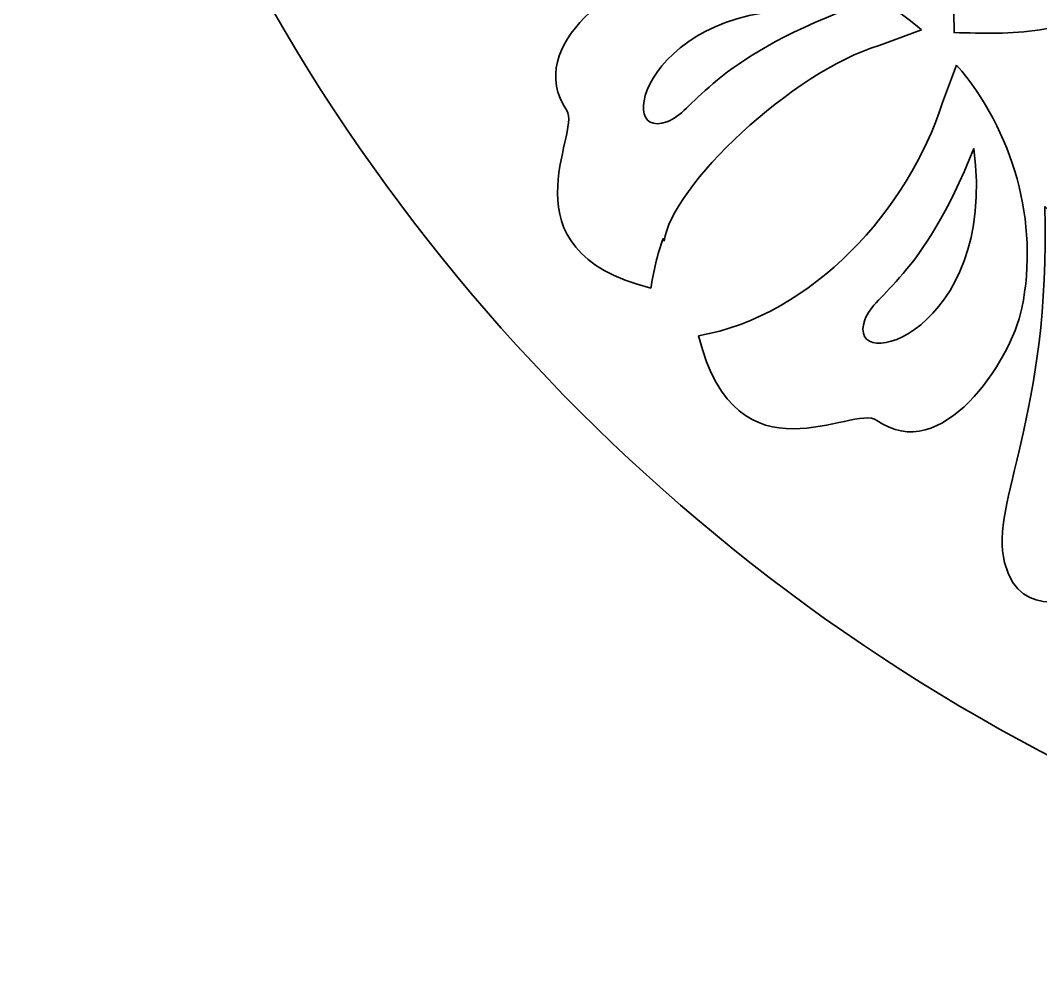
# Model space of a CAD drawing. Header units: centimetres. Extents: x -13.7 to 13.2, y -13.1 to 13.8.
# Drawn here: x -13.71 to -6.51, y -13.12 to -6.41 of the extents above; entities that cross this region are included whole.
import ezdxf

# ---------------------------------------------------------------- set-up
doc = ezdxf.new("R2010")
doc.units = ezdxf.units.CM
doc.header["$MEASUREMENT"] = 0
doc.layers.add('Layer 1', color=7, linetype='Continuous')

msp = doc.modelspace()

# ---------------------------------------------------------------- linework, layer by layer
at = {"layer": 'Layer 1', "color": 250, "lineweight": 35}
for points, knots in [([(-0.24145, 13.83027), (-7.6799, 13.82688), (-13.70893, 7.79605), (-13.70893, 0.35686), (-13.70893, 0.35686), (-13.70893, -7.08436), (-7.67661, -13.11673), (-0.23533, -13.11673), (-0.23533, -13.11673), (7.20381, -13.11673), (13.23483, -7.08765), (13.23812, 0.35079)], [0, 0, 0, 0, 0.25, 0.25, 0.25, 0.25, 0.5, 0.5, 0.5, 0.5, 1, 1, 1, 1]), ([(-4.51566, -4.17045), (-4.69956, -5.32864), (-5.27669, -6.28721), (-6.51554, -6.47803), (-6.51554, -6.47803), (-6.71611, -6.50888), (-6.91936, -6.5031), (-7.12148, -6.49713), (-7.12148, -6.49713), (-7.1671, -4.95084), (-6.2878, -4.12886), (-4.79485, -3.89127), (-4.79485, -3.89127), (-4.55885, -2.98251), (-4.28414, -2.36209), (-3.46261, -1.83472), (-3.46261, -1.83472), (-3.30199, -1.73162), (-3.12749, -1.67515), (-2.94404, -1.62708)], [0, 0, 0, 0, 0.1666667, 0.1666667, 0.1666667, 0.1666667, 0.3333333, 0.3333333, 0.3333333, 0.3333333, 0.5, 0.5, 0.5, 0.5, 0.6666667, 0.6666667, 0.6666667, 0.6666667, 1, 1, 1, 1]), ([(-4.51566, -4.17045), (-4.69956, -5.32864), (-5.27669, -6.28721), (-6.51554, -6.47803), (-6.51554, -6.47803), (-6.71611, -6.50888), (-6.91936, -6.5031), (-7.12148, -6.49713), (-7.12148, -6.49713), (-7.1671, -4.95084), (-6.2878, -4.12886), (-4.79485, -3.89127), (-4.79485, -3.89127), (-4.55885, -2.98251), (-4.28414, -2.36209), (-3.46261, -1.83472), (-3.46261, -1.83472), (-3.30199, -1.73162), (-3.12749, -1.67515), (-2.94404, -1.62708)], [0, 0, 0, 0, 0.1666667, 0.1666667, 0.1666667, 0.1666667, 0.3333333, 0.3333333, 0.3333333, 0.3333333, 0.5, 0.5, 0.5, 0.5, 0.6666667, 0.6666667, 0.6666667, 0.6666667, 1, 1, 1, 1]), ([(-7.35066, -6.47912), (-7.81349, -6.08137), (-8.45864, -5.89403), (-9.06687, -6.01947), (-9.06687, -6.01947), (-9.46642, -6.10192), (-10.16883, -6.586), (-9.85402, -7.04769), (-9.85402, -7.04769), (-9.74923, -7.20134), (-10.33059, -8.03158), (-9.26147, -8.30012), (-9.26147, -8.30012), (-9.24032, -8.18056), (-9.21718, -8.06179), (-9.1721, -7.94859)], [0, 0, 0, 0, 0.2, 0.2, 0.2, 0.2, 0.4, 0.4, 0.4, 0.4, 0.6, 0.6, 0.6, 0.6, 1, 1, 1, 1]), ([(-7.35066, -6.47912), (-7.81349, -6.08137), (-8.45864, -5.89403), (-9.06687, -6.01947), (-9.06687, -6.01947), (-9.46642, -6.10192), (-10.16883, -6.586), (-9.85402, -7.04769), (-9.85402, -7.04769), (-9.74923, -7.20134), (-10.33059, -8.03158), (-9.26147, -8.30012), (-9.26147, -8.30012), (-9.24032, -8.18056), (-9.21718, -8.06179), (-9.1721, -7.94859)], [0, 0, 0, 0, 0.2, 0.2, 0.2, 0.2, 0.4, 0.4, 0.4, 0.4, 0.6, 0.6, 0.6, 0.6, 1, 1, 1, 1]), ([(-7.94082, -6.35747), (-9.23763, -6.18745), (-9.55419, -7.272), (-9.14807, -7.12696), (-9.14807, -7.12696), (-8.95905, -7.05949), (-8.86854, -6.72935), (-7.94082, -6.35747)], [0, 0, 0, 0, 0.3333333, 0.3333333, 0.3333333, 0.3333333, 1, 1, 1, 1]), ([(-7.94082, -6.35747), (-9.23763, -6.18745), (-9.55419, -7.272), (-9.14807, -7.12696), (-9.14807, -7.12696), (-8.95905, -7.05949), (-8.86854, -6.72935), (-7.94082, -6.35747)], [0, 0, 0, 0, 0.3333333, 0.3333333, 0.3333333, 0.3333333, 1, 1, 1, 1]), ([(-7.10356, -6.72626), (-6.7066, -7.18766), (-6.51802, -7.83549), (-6.64381, -8.44253), (-6.64381, -8.44253), (-6.72262, -8.82242), (-7.21402, -9.55887), (-7.66601, -9.23386), (-7.66601, -9.23386), (-7.83419, -9.11295), (-8.65503, -9.71322), (-8.92451, -8.63713), (-8.92451, -8.63713), (-8.11796, -8.49427), (-7.44435, -7.74509), (-7.20253, -6.99057)], [0, 0, 0, 0, 0.2, 0.2, 0.2, 0.2, 0.4, 0.4, 0.4, 0.4, 0.6, 0.6, 0.6, 0.6, 1, 1, 1, 1]), ([(-7.10356, -6.72626), (-6.7066, -7.18766), (-6.51802, -7.83549), (-6.64381, -8.44253), (-6.64381, -8.44253), (-6.72262, -8.82242), (-7.21402, -9.55887), (-7.66601, -9.23386), (-7.66601, -9.23386), (-7.83419, -9.11295), (-8.65503, -9.71322), (-8.92451, -8.63713), (-8.92451, -8.63713), (-8.11796, -8.49427), (-7.44435, -7.74509), (-7.20253, -6.99057)], [0, 0, 0, 0, 0.2, 0.2, 0.2, 0.2, 0.4, 0.4, 0.4, 0.4, 0.6, 0.6, 0.6, 0.6, 1, 1, 1, 1]), ([(-6.98186, -7.31643), (-6.81179, -8.6126), (-7.89604, -8.93014), (-7.75135, -8.52368), (-7.75135, -8.52368), (-7.68423, -8.33505), (-7.35369, -8.2441), (-6.98186, -7.31643)], [0, 0, 0, 0, 0.3333333, 0.3333333, 0.3333333, 0.3333333, 1, 1, 1, 1]), ([(-6.98186, -7.31643), (-6.81179, -8.6126), (-7.89604, -8.93014), (-7.75135, -8.52368), (-7.75135, -8.52368), (-7.68423, -8.33505), (-7.35369, -8.2441), (-6.98186, -7.31643)], [0, 0, 0, 0, 0.3333333, 0.3333333, 0.3333333, 0.3333333, 1, 1, 1, 1]), ([(-6.4813, -7.72513), (-6.43861, -9.2043), (-6.8709, -9.81293), (-6.76527, -10.23616), (-6.76527, -10.23616), (-6.65147, -10.69228), (-6.23138, -10.40847), (-6.14316, -10.60008), (-6.14316, -10.60008), (-5.83277, -11.27439), (-4.76653, -11.25951), (-5.746, -8.91208), (-5.746, -8.91208), (-5.87537, -8.60205), (-6.23969, -7.95252), (-6.4813, -7.72513)], [0, 0, 0, 0, 0.2, 0.2, 0.2, 0.2, 0.4, 0.4, 0.4, 0.4, 0.6, 0.6, 0.6, 0.6, 1, 1, 1, 1]), ([(-6.4813, -7.72513), (-6.43861, -9.2043), (-6.8709, -9.81293), (-6.76527, -10.23616), (-6.76527, -10.23616), (-6.65147, -10.69228), (-6.23138, -10.40847), (-6.14316, -10.60008), (-6.14316, -10.60008), (-5.83277, -11.27439), (-4.76653, -11.25951), (-5.746, -8.91208), (-5.746, -8.91208), (-5.87537, -8.60205), (-6.23969, -7.95252), (-6.4813, -7.72513)], [0, 0, 0, 0, 0.2, 0.2, 0.2, 0.2, 0.4, 0.4, 0.4, 0.4, 0.6, 0.6, 0.6, 0.6, 1, 1, 1, 1])]:
    msp.add_open_spline(points, degree=3, knots=knots, dxfattribs=at)
for points in [[(-7.65044, -6.58908), (-7.65044, -6.58908), (-7.35066, -6.47912), (-7.35066, -6.47912)], [(-7.65044, -6.58908), (-7.65044, -6.58908), (-7.35066, -6.47912), (-7.35066, -6.47912)], [(-9.16693, -7.96984), (-9.1226, -7.58711), (-8.25683, -6.76771), (-7.65044, -6.58908)], [(-9.16693, -7.96984), (-9.1226, -7.58711), (-8.25683, -6.76771), (-7.65044, -6.58908)], [(-7.20253, -6.99057), (-7.20253, -6.99057), (-7.10356, -6.72626), (-7.10356, -6.72626)], [(-7.20253, -6.99057), (-7.20253, -6.99057), (-7.10356, -6.72626), (-7.10356, -6.72626)], [(-9.1721, -7.94859), (-9.1721, -7.94859), (-9.16693, -7.96984), (-9.16693, -7.96984)], [(-9.1721, -7.94859), (-9.1721, -7.94859), (-9.16693, -7.96984), (-9.16693, -7.96984)]]:
    msp.add_open_spline(points, degree=3, dxfattribs=at)

doc.saveas('drawing.dxf')
